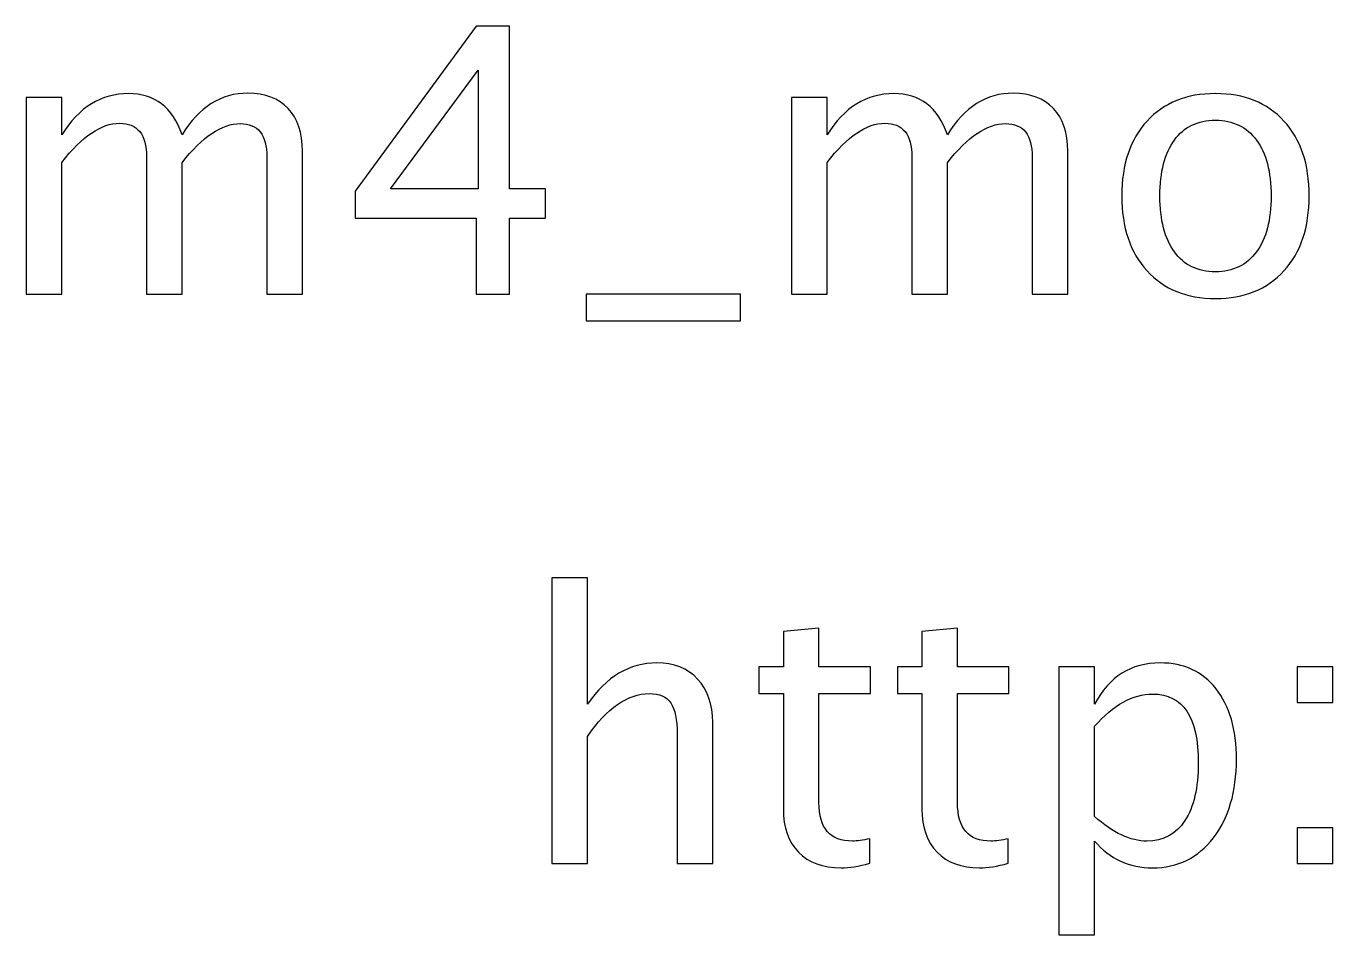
# Model space of a CAD drawing. Header units: centimetres. Extents: x -11.9 to 11.9, y -6.8 to 14.1.
# Drawn here: x -5.828 to -1.348, y 5.119 to 8.234 of the extents above; entities that cross this region are included whole.
import ezdxf

# ---------------------------------------------------------------- set-up
doc = ezdxf.new("R2010")
doc.units = ezdxf.units.CM
doc.header["$MEASUREMENT"] = 0
doc.layers.add('Layer 1', color=7, linetype='Continuous')

msp = doc.modelspace()

# ---------------------------------------------------------------- linework, layer by layer
at = {"layer": 'Layer 1'}
for points, knots in [([(-4.28541, 7.31573), (-4.28541, 7.31573), (-4.28541, 7.57608), (-4.28541, 7.57608), (-4.28541, 7.57608), (-4.28541, 7.57608), (-4.69943, 7.57608), (-4.69943, 7.57608), (-4.69943, 7.57608), (-4.69943, 7.57608), (-4.69943, 7.66879), (-4.69943, 7.66879), (-4.69943, 7.66879), (-4.69943, 7.66879), (-4.28541, 8.23394), (-4.28541, 8.23394), (-4.28541, 8.23394), (-4.28541, 8.23394), (-4.17111, 8.23394), (-4.17111, 8.23394), (-4.17111, 8.23394), (-4.17111, 8.23394), (-4.17111, 7.67641), (-4.17111, 7.67641), (-4.17111, 7.67641), (-4.17111, 7.67641), (-4.04792, 7.67641), (-4.04792, 7.67641), (-4.04792, 7.67641), (-4.04792, 7.67641), (-4.04792, 7.57608), (-4.04792, 7.57608), (-4.04792, 7.57608), (-4.04792, 7.57608), (-4.17111, 7.57608), (-4.17111, 7.57608), (-4.17111, 7.57608), (-4.17111, 7.57608), (-4.17111, 7.31573), (-4.17111, 7.31573), (-4.17111, 7.31573), (-4.17111, 7.31573), (-4.28541, 7.31573), (-4.28541, 7.31573)], [0, 0, 0, 0, 0.0833333, 0.0833333, 0.0833333, 0.0833333, 0.1666667, 0.1666667, 0.1666667, 0.1666667, 0.25, 0.25, 0.25, 0.25, 0.3333333, 0.3333333, 0.3333333, 0.3333333, 0.4166667, 0.4166667, 0.4166667, 0.4166667, 0.5, 0.5, 0.5, 0.5, 0.5833333, 0.5833333, 0.5833333, 0.5833333, 0.6666667, 0.6666667, 0.6666667, 0.6666667, 0.75, 0.75, 0.75, 0.75, 0.8333333, 0.8333333, 0.8333333, 0.8333333, 1, 1, 1, 1]), ([(-4.57899, 7.67641), (-4.57899, 7.67641), (-4.27779, 7.67641), (-4.27779, 7.67641), (-4.27779, 7.67641), (-4.27779, 7.67641), (-4.27779, 8.08323), (-4.27779, 8.08323), (-4.27779, 8.08323), (-4.27779, 8.08323), (-4.57899, 7.67641), (-4.57899, 7.67641)], [0, 0, 0, 0, 0.25, 0.25, 0.25, 0.25, 0.5, 0.5, 0.5, 0.5, 1, 1, 1, 1]), ([(-5.82804, 7.31573), (-5.82804, 7.31573), (-5.82804, 7.98883), (-5.82804, 7.98883), (-5.82804, 7.98883), (-5.82804, 7.98883), (-5.70612, 7.98883), (-5.70612, 7.98883), (-5.70612, 7.98883), (-5.70612, 7.98883), (-5.70612, 7.86162), (-5.70612, 7.86162), (-5.70612, 7.86162), (-5.64664, 7.95581), (-5.57044, 8.0028), (-5.4771, 8.0028), (-5.4771, 8.0028), (-5.38714, 8.0028), (-5.32597, 7.95581), (-5.29337, 7.86162), (-5.29337, 7.86162), (-5.23558, 7.95666), (-5.16023, 8.00407), (-5.06773, 8.00407), (-5.06773, 8.00407), (-5.00868, 8.00407), (-4.96275, 7.98671), (-4.92994, 7.95179), (-4.92994, 7.95179), (-4.89713, 7.91686), (-4.88062, 7.86797), (-4.88062, 7.8051), (-4.88062, 7.8051), (-4.88062, 7.8051), (-4.88062, 7.31573), (-4.88062, 7.31573), (-4.88062, 7.31573), (-4.88062, 7.31573), (-5.00254, 7.31573), (-5.00254, 7.31573), (-5.00254, 7.31573), (-5.00254, 7.31573), (-5.00254, 7.785), (-5.00254, 7.785), (-5.00254, 7.785), (-5.00254, 7.86162), (-5.03302, 7.89993), (-5.09398, 7.89993), (-5.09398, 7.89993), (-5.15727, 7.89993), (-5.22373, 7.85527), (-5.29337, 7.76573), (-5.29337, 7.76573), (-5.29337, 7.76573), (-5.29337, 7.31573), (-5.29337, 7.31573), (-5.29337, 7.31573), (-5.29337, 7.31573), (-5.41529, 7.31573), (-5.41529, 7.31573), (-5.41529, 7.31573), (-5.41529, 7.31573), (-5.41529, 7.78542), (-5.41529, 7.78542), (-5.41529, 7.78542), (-5.41529, 7.86268), (-5.44619, 7.9012), (-5.50821, 7.9012), (-5.50821, 7.9012), (-5.56981, 7.9012), (-5.63585, 7.85633), (-5.70612, 7.76637), (-5.70612, 7.76637), (-5.70612, 7.76637), (-5.70612, 7.31573), (-5.70612, 7.31573), (-5.70612, 7.31573), (-5.70612, 7.31573), (-5.82804, 7.31573), (-5.82804, 7.31573)], [0, 0, 0, 0, 0.047619, 0.047619, 0.047619, 0.047619, 0.0952381, 0.0952381, 0.0952381, 0.0952381, 0.1428571, 0.1428571, 0.1428571, 0.1428571, 0.1904762, 0.1904762, 0.1904762, 0.1904762, 0.2380952, 0.2380952, 0.2380952, 0.2380952, 0.2857143, 0.2857143, 0.2857143, 0.2857143, 0.3333333, 0.3333333, 0.3333333, 0.3333333, 0.3809524, 0.3809524, 0.3809524, 0.3809524, 0.4285714, 0.4285714, 0.4285714, 0.4285714, 0.4761905, 0.4761905, 0.4761905, 0.4761905, 0.5238095, 0.5238095, 0.5238095, 0.5238095, 0.5714286, 0.5714286, 0.5714286, 0.5714286, 0.6190476, 0.6190476, 0.6190476, 0.6190476, 0.6666667, 0.6666667, 0.6666667, 0.6666667, 0.7142857, 0.7142857, 0.7142857, 0.7142857, 0.7619048, 0.7619048, 0.7619048, 0.7619048, 0.8095238, 0.8095238, 0.8095238, 0.8095238, 0.8571429, 0.8571429, 0.8571429, 0.8571429, 0.9047619, 0.9047619, 0.9047619, 0.9047619, 1, 1, 1, 1]), ([(-3.20422, 7.31573), (-3.20422, 7.31573), (-3.20422, 7.98883), (-3.20422, 7.98883), (-3.20422, 7.98883), (-3.20422, 7.98883), (-3.0823, 7.98883), (-3.0823, 7.98883), (-3.0823, 7.98883), (-3.0823, 7.98883), (-3.0823, 7.86162), (-3.0823, 7.86162), (-3.0823, 7.86162), (-3.02282, 7.95581), (-2.94662, 8.0028), (-2.85328, 8.0028), (-2.85328, 8.0028), (-2.76332, 8.0028), (-2.70215, 7.95581), (-2.66955, 7.86162), (-2.66955, 7.86162), (-2.61176, 7.95666), (-2.53641, 8.00407), (-2.44391, 8.00407), (-2.44391, 8.00407), (-2.38486, 8.00407), (-2.33893, 7.98671), (-2.30612, 7.95179), (-2.30612, 7.95179), (-2.27331, 7.91686), (-2.2568, 7.86797), (-2.2568, 7.8051), (-2.2568, 7.8051), (-2.2568, 7.8051), (-2.2568, 7.31573), (-2.2568, 7.31573), (-2.2568, 7.31573), (-2.2568, 7.31573), (-2.37872, 7.31573), (-2.37872, 7.31573), (-2.37872, 7.31573), (-2.37872, 7.31573), (-2.37872, 7.785), (-2.37872, 7.785), (-2.37872, 7.785), (-2.37872, 7.86162), (-2.4092, 7.89993), (-2.47016, 7.89993), (-2.47016, 7.89993), (-2.53345, 7.89993), (-2.59991, 7.85527), (-2.66955, 7.76573), (-2.66955, 7.76573), (-2.66955, 7.76573), (-2.66955, 7.31573), (-2.66955, 7.31573), (-2.66955, 7.31573), (-2.66955, 7.31573), (-2.79147, 7.31573), (-2.79147, 7.31573), (-2.79147, 7.31573), (-2.79147, 7.31573), (-2.79147, 7.78542), (-2.79147, 7.78542), (-2.79147, 7.78542), (-2.79147, 7.86268), (-2.82237, 7.9012), (-2.88439, 7.9012), (-2.88439, 7.9012), (-2.94599, 7.9012), (-3.01203, 7.85633), (-3.0823, 7.76637), (-3.0823, 7.76637), (-3.0823, 7.76637), (-3.0823, 7.31573), (-3.0823, 7.31573), (-3.0823, 7.31573), (-3.0823, 7.31573), (-3.20422, 7.31573), (-3.20422, 7.31573)], [0, 0, 0, 0, 0.047619, 0.047619, 0.047619, 0.047619, 0.0952381, 0.0952381, 0.0952381, 0.0952381, 0.1428571, 0.1428571, 0.1428571, 0.1428571, 0.1904762, 0.1904762, 0.1904762, 0.1904762, 0.2380952, 0.2380952, 0.2380952, 0.2380952, 0.2857143, 0.2857143, 0.2857143, 0.2857143, 0.3333333, 0.3333333, 0.3333333, 0.3333333, 0.3809524, 0.3809524, 0.3809524, 0.3809524, 0.4285714, 0.4285714, 0.4285714, 0.4285714, 0.4761905, 0.4761905, 0.4761905, 0.4761905, 0.5238095, 0.5238095, 0.5238095, 0.5238095, 0.5714286, 0.5714286, 0.5714286, 0.5714286, 0.6190476, 0.6190476, 0.6190476, 0.6190476, 0.6666667, 0.6666667, 0.6666667, 0.6666667, 0.7142857, 0.7142857, 0.7142857, 0.7142857, 0.7619048, 0.7619048, 0.7619048, 0.7619048, 0.8095238, 0.8095238, 0.8095238, 0.8095238, 0.8571429, 0.8571429, 0.8571429, 0.8571429, 0.9047619, 0.9047619, 0.9047619, 0.9047619, 1, 1, 1, 1]), ([(-1.75049, 7.30049), (-1.84934, 7.30049), (-1.92765, 7.33203), (-1.98523, 7.39511), (-1.98523, 7.39511), (-2.04301, 7.45818), (-2.0718, 7.54391), (-2.0718, 7.65207), (-2.0718, 7.65207), (-2.0718, 7.76002), (-2.04301, 7.84553), (-1.98523, 7.9084), (-1.98523, 7.9084), (-1.92765, 7.97126), (-1.84934, 8.0028), (-1.75049, 8.0028), (-1.75049, 8.0028), (-1.65164, 8.0028), (-1.57332, 7.97126), (-1.51575, 7.9084), (-1.51575, 7.9084), (-1.45797, 7.84553), (-1.42918, 7.76002), (-1.42918, 7.65207), (-1.42918, 7.65207), (-1.42918, 7.54391), (-1.45797, 7.45818), (-1.51575, 7.39511), (-1.51575, 7.39511), (-1.57332, 7.33203), (-1.65164, 7.30049), (-1.75049, 7.30049)], [0, 0, 0, 0, 0.1111111, 0.1111111, 0.1111111, 0.1111111, 0.2222222, 0.2222222, 0.2222222, 0.2222222, 0.3333333, 0.3333333, 0.3333333, 0.3333333, 0.4444444, 0.4444444, 0.4444444, 0.4444444, 0.5555556, 0.5555556, 0.5555556, 0.5555556, 0.6666667, 0.6666667, 0.6666667, 0.6666667, 0.7777778, 0.7777778, 0.7777778, 0.7777778, 1, 1, 1, 1]), ([(-1.7507, 7.39193), (-1.69038, 7.39193), (-1.64339, 7.41458), (-1.60994, 7.46009), (-1.60994, 7.46009), (-1.57671, 7.50538), (-1.55999, 7.56952), (-1.55999, 7.65207), (-1.55999, 7.65207), (-1.55999, 7.73441), (-1.57671, 7.79833), (-1.60994, 7.84363), (-1.60994, 7.84363), (-1.64339, 7.88871), (-1.69038, 7.91136), (-1.7507, 7.91136), (-1.7507, 7.91136), (-1.81124, 7.91136), (-1.85823, 7.88871), (-1.89125, 7.84363), (-1.89125, 7.84363), (-1.92448, 7.79833), (-1.94099, 7.73441), (-1.94099, 7.65207), (-1.94099, 7.65207), (-1.94099, 7.56952), (-1.92448, 7.50538), (-1.89125, 7.46009), (-1.89125, 7.46009), (-1.85823, 7.41458), (-1.81124, 7.39193), (-1.7507, 7.39193)], [0, 0, 0, 0, 0.1111111, 0.1111111, 0.1111111, 0.1111111, 0.2222222, 0.2222222, 0.2222222, 0.2222222, 0.3333333, 0.3333333, 0.3333333, 0.3333333, 0.4444444, 0.4444444, 0.4444444, 0.4444444, 0.5555556, 0.5555556, 0.5555556, 0.5555556, 0.6666667, 0.6666667, 0.6666667, 0.6666667, 0.7777778, 0.7777778, 0.7777778, 0.7777778, 1, 1, 1, 1]), ([(-3.9078, 7.22429), (-3.9078, 7.22429), (-3.9078, 7.31573), (-3.9078, 7.31573), (-3.9078, 7.31573), (-3.9078, 7.31573), (-3.37948, 7.31573), (-3.37948, 7.31573), (-3.37948, 7.31573), (-3.37948, 7.31573), (-3.37948, 7.22429), (-3.37948, 7.22429), (-3.37948, 7.22429), (-3.37948, 7.22429), (-3.9078, 7.22429), (-3.9078, 7.22429)], [0, 0, 0, 0, 0.2, 0.2, 0.2, 0.2, 0.4, 0.4, 0.4, 0.4, 0.6, 0.6, 0.6, 0.6, 1, 1, 1, 1]), ([(-4.02526, 5.36416), (-4.02526, 5.36416), (-4.02526, 6.34333), (-4.02526, 6.34333), (-4.02526, 6.34333), (-4.02526, 6.34333), (-3.90334, 6.34333), (-3.90334, 6.34333), (-3.90334, 6.34333), (-3.90334, 6.34333), (-3.90334, 5.91005), (-3.90334, 5.91005), (-3.90334, 5.91005), (-3.83878, 6.00424), (-3.75962, 6.05123), (-3.66606, 6.05123), (-3.66606, 6.05123), (-3.60722, 6.05123), (-3.56044, 6.03282), (-3.52594, 5.99577), (-3.52594, 5.99577), (-3.49144, 5.95894), (-3.47408, 5.9092), (-3.47408, 5.84697), (-3.47408, 5.84697), (-3.47408, 5.84697), (-3.47408, 5.36416), (-3.47408, 5.36416), (-3.47408, 5.36416), (-3.47408, 5.36416), (-3.596, 5.36416), (-3.596, 5.36416), (-3.596, 5.36416), (-3.596, 5.36416), (-3.596, 5.80718), (-3.596, 5.80718), (-3.596, 5.80718), (-3.596, 5.85713), (-3.60341, 5.89269), (-3.61801, 5.91386), (-3.61801, 5.91386), (-3.63283, 5.93524), (-3.65717, 5.94582), (-3.69125, 5.94582), (-3.69125, 5.94582), (-3.76618, 5.94582), (-3.83688, 5.89693), (-3.90334, 5.79914), (-3.90334, 5.79914), (-3.90334, 5.79914), (-3.90334, 5.36416), (-3.90334, 5.36416), (-3.90334, 5.36416), (-3.90334, 5.36416), (-4.02526, 5.36416), (-4.02526, 5.36416)], [0, 0, 0, 0, 0.0666667, 0.0666667, 0.0666667, 0.0666667, 0.1333333, 0.1333333, 0.1333333, 0.1333333, 0.2, 0.2, 0.2, 0.2, 0.2666667, 0.2666667, 0.2666667, 0.2666667, 0.3333333, 0.3333333, 0.3333333, 0.3333333, 0.4, 0.4, 0.4, 0.4, 0.4666667, 0.4666667, 0.4666667, 0.4666667, 0.5333333, 0.5333333, 0.5333333, 0.5333333, 0.6, 0.6, 0.6, 0.6, 0.6666667, 0.6666667, 0.6666667, 0.6666667, 0.7333333, 0.7333333, 0.7333333, 0.7333333, 0.8, 0.8, 0.8, 0.8, 0.8666667, 0.8666667, 0.8666667, 0.8666667, 1, 1, 1, 1]), ([(-2.93602, 5.36437), (-2.9737, 5.354), (-3.0065, 5.34892), (-3.03423, 5.34892), (-3.03423, 5.34892), (-3.09646, 5.34892), (-3.14493, 5.3667), (-3.17965, 5.40226), (-3.17965, 5.40226), (-3.21457, 5.43782), (-3.23193, 5.48714), (-3.23193, 5.55043), (-3.23193, 5.55043), (-3.23193, 5.55043), (-3.23193, 5.94582), (-3.23193, 5.94582), (-3.23193, 5.94582), (-3.23193, 5.94582), (-3.31617, 5.94582), (-3.31617, 5.94582), (-3.31617, 5.94582), (-3.31617, 5.94582), (-3.31617, 6.03726), (-3.31617, 6.03726), (-3.31617, 6.03726), (-3.31617, 6.03726), (-3.23193, 6.03726), (-3.23193, 6.03726), (-3.23193, 6.03726), (-3.23193, 6.03726), (-3.23193, 6.15897), (-3.23193, 6.15897), (-3.23193, 6.15897), (-3.23193, 6.15897), (-3.11001, 6.17061), (-3.11001, 6.17061), (-3.11001, 6.17061), (-3.11001, 6.17061), (-3.11001, 6.03726), (-3.11001, 6.03726), (-3.11001, 6.03726), (-3.11001, 6.03726), (-2.93348, 6.03726), (-2.93348, 6.03726), (-2.93348, 6.03726), (-2.93348, 6.03726), (-2.93348, 5.94582), (-2.93348, 5.94582), (-2.93348, 5.94582), (-2.93348, 5.94582), (-3.11001, 5.94582), (-3.11001, 5.94582), (-3.11001, 5.94582), (-3.11001, 5.94582), (-3.11001, 5.57244), (-3.11001, 5.57244), (-3.11001, 5.57244), (-3.11001, 5.48439), (-3.0717, 5.44036), (-2.99529, 5.44036), (-2.99529, 5.44036), (-2.97899, 5.44036), (-2.9593, 5.44311), (-2.93602, 5.4484), (-2.93602, 5.4484), (-2.93602, 5.4484), (-2.93602, 5.36437), (-2.93602, 5.36437)], [0, 0, 0, 0, 0.0555556, 0.0555556, 0.0555556, 0.0555556, 0.1111111, 0.1111111, 0.1111111, 0.1111111, 0.1666667, 0.1666667, 0.1666667, 0.1666667, 0.2222222, 0.2222222, 0.2222222, 0.2222222, 0.2777778, 0.2777778, 0.2777778, 0.2777778, 0.3333333, 0.3333333, 0.3333333, 0.3333333, 0.3888889, 0.3888889, 0.3888889, 0.3888889, 0.4444444, 0.4444444, 0.4444444, 0.4444444, 0.5, 0.5, 0.5, 0.5, 0.5555556, 0.5555556, 0.5555556, 0.5555556, 0.6111111, 0.6111111, 0.6111111, 0.6111111, 0.6666667, 0.6666667, 0.6666667, 0.6666667, 0.7222222, 0.7222222, 0.7222222, 0.7222222, 0.7777778, 0.7777778, 0.7777778, 0.7777778, 0.8333333, 0.8333333, 0.8333333, 0.8333333, 0.8888889, 0.8888889, 0.8888889, 0.8888889, 1, 1, 1, 1]), ([(-2.46104, 5.36437), (-2.49872, 5.354), (-2.53152, 5.34892), (-2.55925, 5.34892), (-2.55925, 5.34892), (-2.62148, 5.34892), (-2.66995, 5.3667), (-2.70467, 5.40226), (-2.70467, 5.40226), (-2.73959, 5.43782), (-2.75695, 5.48714), (-2.75695, 5.55043), (-2.75695, 5.55043), (-2.75695, 5.55043), (-2.75695, 5.94582), (-2.75695, 5.94582), (-2.75695, 5.94582), (-2.75695, 5.94582), (-2.84119, 5.94582), (-2.84119, 5.94582), (-2.84119, 5.94582), (-2.84119, 5.94582), (-2.84119, 6.03726), (-2.84119, 6.03726), (-2.84119, 6.03726), (-2.84119, 6.03726), (-2.75695, 6.03726), (-2.75695, 6.03726), (-2.75695, 6.03726), (-2.75695, 6.03726), (-2.75695, 6.15897), (-2.75695, 6.15897), (-2.75695, 6.15897), (-2.75695, 6.15897), (-2.63503, 6.17061), (-2.63503, 6.17061), (-2.63503, 6.17061), (-2.63503, 6.17061), (-2.63503, 6.03726), (-2.63503, 6.03726), (-2.63503, 6.03726), (-2.63503, 6.03726), (-2.4585, 6.03726), (-2.4585, 6.03726), (-2.4585, 6.03726), (-2.4585, 6.03726), (-2.4585, 5.94582), (-2.4585, 5.94582), (-2.4585, 5.94582), (-2.4585, 5.94582), (-2.63503, 5.94582), (-2.63503, 5.94582), (-2.63503, 5.94582), (-2.63503, 5.94582), (-2.63503, 5.57244), (-2.63503, 5.57244), (-2.63503, 5.57244), (-2.63503, 5.48439), (-2.59672, 5.44036), (-2.52031, 5.44036), (-2.52031, 5.44036), (-2.50401, 5.44036), (-2.48432, 5.44311), (-2.46104, 5.4484), (-2.46104, 5.4484), (-2.46104, 5.4484), (-2.46104, 5.36437), (-2.46104, 5.36437)], [0, 0, 0, 0, 0.0555556, 0.0555556, 0.0555556, 0.0555556, 0.1111111, 0.1111111, 0.1111111, 0.1111111, 0.1666667, 0.1666667, 0.1666667, 0.1666667, 0.2222222, 0.2222222, 0.2222222, 0.2222222, 0.2777778, 0.2777778, 0.2777778, 0.2777778, 0.3333333, 0.3333333, 0.3333333, 0.3333333, 0.3888889, 0.3888889, 0.3888889, 0.3888889, 0.4444444, 0.4444444, 0.4444444, 0.4444444, 0.5, 0.5, 0.5, 0.5, 0.5555556, 0.5555556, 0.5555556, 0.5555556, 0.6111111, 0.6111111, 0.6111111, 0.6111111, 0.6666667, 0.6666667, 0.6666667, 0.6666667, 0.7222222, 0.7222222, 0.7222222, 0.7222222, 0.7777778, 0.7777778, 0.7777778, 0.7777778, 0.8333333, 0.8333333, 0.8333333, 0.8333333, 0.8888889, 0.8888889, 0.8888889, 0.8888889, 1, 1, 1, 1]), ([(-2.28705, 5.11905), (-2.28705, 5.11905), (-2.28705, 6.03726), (-2.28705, 6.03726), (-2.28705, 6.03726), (-2.28705, 6.03726), (-2.16513, 6.03726), (-2.16513, 6.03726), (-2.16513, 6.03726), (-2.16513, 6.03726), (-2.16513, 5.91005), (-2.16513, 5.91005), (-2.16513, 5.91005), (-2.11518, 6.00424), (-2.04003, 6.05123), (-1.93992, 6.05123), (-1.93992, 6.05123), (-1.85885, 6.05123), (-1.79514, 6.02181), (-1.74857, 5.96275), (-1.74857, 5.96275), (-1.702, 5.9037), (-1.67872, 5.82305), (-1.67872, 5.72082), (-1.67872, 5.72082), (-1.67872, 5.60948), (-1.70518, 5.51952), (-1.75788, 5.45137), (-1.75788, 5.45137), (-1.81059, 5.383), (-1.88001, 5.34892), (-1.96595, 5.34892), (-1.96595, 5.34892), (-2.04575, 5.34892), (-2.11221, 5.3794), (-2.16513, 5.44057), (-2.16513, 5.44057), (-2.16513, 5.44057), (-2.16513, 5.11905), (-2.16513, 5.11905), (-2.16513, 5.11905), (-2.16513, 5.11905), (-2.28705, 5.11905), (-2.28705, 5.11905)], [0, 0, 0, 0, 0.0833333, 0.0833333, 0.0833333, 0.0833333, 0.1666667, 0.1666667, 0.1666667, 0.1666667, 0.25, 0.25, 0.25, 0.25, 0.3333333, 0.3333333, 0.3333333, 0.3333333, 0.4166667, 0.4166667, 0.4166667, 0.4166667, 0.5, 0.5, 0.5, 0.5, 0.5833333, 0.5833333, 0.5833333, 0.5833333, 0.6666667, 0.6666667, 0.6666667, 0.6666667, 0.75, 0.75, 0.75, 0.75, 0.8333333, 0.8333333, 0.8333333, 0.8333333, 1, 1, 1, 1]), ([(-1.47002, 5.91534), (-1.47002, 5.91534), (-1.47002, 6.03726), (-1.47002, 6.03726), (-1.47002, 6.03726), (-1.47002, 6.03726), (-1.3481, 6.03726), (-1.3481, 6.03726), (-1.3481, 6.03726), (-1.3481, 6.03726), (-1.3481, 5.91534), (-1.3481, 5.91534), (-1.3481, 5.91534), (-1.3481, 5.91534), (-1.47002, 5.91534), (-1.47002, 5.91534)], [0, 0, 0, 0, 0.2, 0.2, 0.2, 0.2, 0.4, 0.4, 0.4, 0.4, 0.6, 0.6, 0.6, 0.6, 1, 1, 1, 1]), ([(-2.16513, 5.5246), (-2.10226, 5.46851), (-2.04236, 5.44036), (-1.98542, 5.44036), (-1.98542, 5.44036), (-1.92933, 5.44036), (-1.88594, 5.46386), (-1.85546, 5.51063), (-1.85546, 5.51063), (-1.82477, 5.55741), (-1.80953, 5.62324), (-1.80953, 5.70833), (-1.80953, 5.70833), (-1.80953, 5.86581), (-1.8616, 5.94455), (-1.96574, 5.94455), (-1.96574, 5.94455), (-2.0339, 5.94455), (-2.10036, 5.90772), (-2.16513, 5.83385), (-2.16513, 5.83385), (-2.16513, 5.83385), (-2.16513, 5.5246), (-2.16513, 5.5246)], [0, 0, 0, 0, 0.1428571, 0.1428571, 0.1428571, 0.1428571, 0.2857143, 0.2857143, 0.2857143, 0.2857143, 0.4285714, 0.4285714, 0.4285714, 0.4285714, 0.5714286, 0.5714286, 0.5714286, 0.5714286, 0.7142857, 0.7142857, 0.7142857, 0.7142857, 1, 1, 1, 1]), ([(-1.47002, 5.36416), (-1.47002, 5.36416), (-1.47002, 5.48608), (-1.47002, 5.48608), (-1.47002, 5.48608), (-1.47002, 5.48608), (-1.3481, 5.48608), (-1.3481, 5.48608), (-1.3481, 5.48608), (-1.3481, 5.48608), (-1.3481, 5.36416), (-1.3481, 5.36416), (-1.3481, 5.36416), (-1.3481, 5.36416), (-1.47002, 5.36416), (-1.47002, 5.36416)], [0, 0, 0, 0, 0.2, 0.2, 0.2, 0.2, 0.4, 0.4, 0.4, 0.4, 0.6, 0.6, 0.6, 0.6, 1, 1, 1, 1])]:
    msp.add_open_spline(points, degree=3, knots=knots, dxfattribs=at)

doc.saveas('drawing.dxf')
